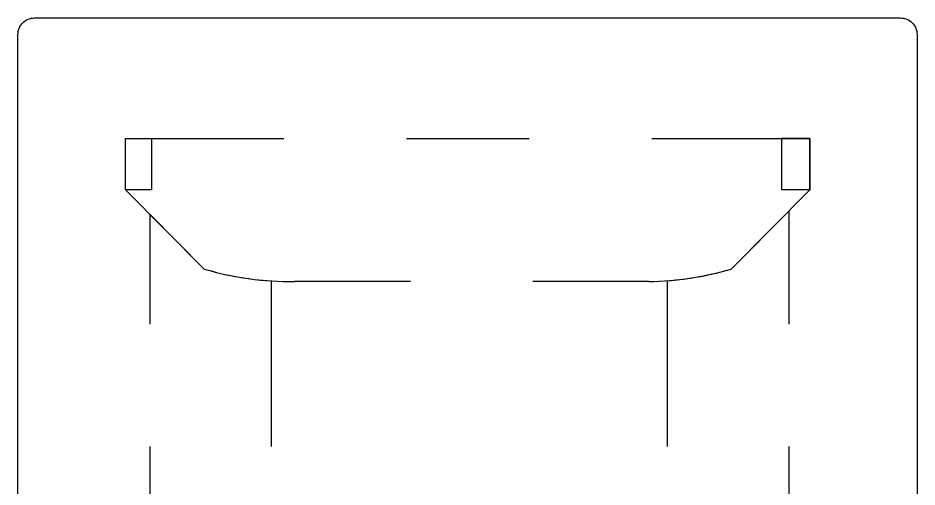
# Model space of a CAD drawing. Header units: inches. Extents: x -2 to 764, y -6 to 562.
# Drawn here: x 101.55 to 123.55, y 223.59 to 235.08 of the extents above; entities that cross this region are included whole.
import ezdxf

# ---------------------------------------------------------------- set-up
doc = ezdxf.new("R2010")
doc.units = ezdxf.units.IN
doc.header["$MEASUREMENT"] = 0
doc.layers.get('0').update_dxf_attribs({"true_color": 0xffffff})
doc.layers.add('TABLE', color=6, linetype='Continuous')

# ---------------------------------------------------------------- blocks, each defined once
blk = doc.blocks.new('LCTW1_2248L_0P')
at = {"layer": 'TABLE'}
for p, q in [((-19.794, 8.367, 0), (-21.044, 8.367, 0)), ((-21.044, 8.367, 0), (-19.794, 8.367, 0)), ((-21.044, 7.736, 0), (-21.044, 8.367, 0)), ((-21.044, 8.367), (-21.044, 4.493)), ((-17.851, 6.441, 0), (-19.794, 8.367, 0)), ((-19.794, 8.367, 0), (-19.794, 7.736, 0)), ((17.851, 6.441, 0), (19.794, 8.367, 0)), ((19.794, 8.367, 0), (21.044, 8.367, 0)), ((19.794, 8.367, 0), (21.046, 8.367, 0)), ((19.794, 7.736, 0), (19.794, 8.367, 0)), ((21.044, 8.367), (21.044, 4.493)), ((21.046, 8.367, 0), (21.046, 7.736, 0)), ((-19.794, 7.736, 0), (-21.044, 7.736, 0)), ((-19.198, 7.776, 0), (-17.851, 6.441, 0)), ((-16.5, 7.776), (-19.198, 7.776, 0)), ((-10.5, 7.776), (-13.5, 7.776)), ((-4.5, 7.776), (-7.5, 7.776)), ((1.5, 7.776), (-1.5, 7.776)), ((7.5, 7.776), (4.5, 7.776)), ((13.5, 7.776), (10.5, 7.776)), ((19.198, 7.776), (16.5, 7.776)), ((17.851, 6.441, 0), (19.198, 7.776, 0)), ((21.046, 7.736, 0), (19.794, 7.736, 0)), ((-17.559, 4.795), (-13.5, 4.795)), ((-10.5, 4.795), (-7.5, 4.795)), ((-4.5, 4.795), (-1.5, 4.795)), ((1.5, 4.795), (4.5, 4.795)), ((7.5, 4.795), (10.5, 4.795)), ((13.5, 4.795), (17.559, 4.795, 0)), ((-17.544, 1.398, 0), (-17.544, 4.232, 0)), ((17.544, 1.398, 0), (17.544, 4.232, 0)), ((-21.044, 1.493), (-21.044, -1.507)), ((21.044, 1.493), (21.044, -1.507)), ((-17.545, -4.436), (-17.545, -1.602, 0)), ((17.545, -4.436), (17.545, -1.602, 0)), ((-21.044, -4.507), (-21.044, -8.381, 0)), ((21.044, -4.507), (21.044, -8.381, 0)), ((-13.5, -4.889), (-17.564, -4.889, 0)), ((-7.5, -4.889), (-10.5, -4.889)), ((-1.5, -4.889), (-4.5, -4.889)), ((4.5, -4.889), (1.5, -4.889)), ((10.5, -4.889), (7.5, -4.889)), ((17.564, -4.889), (13.5, -4.889)), ((-19.794, -8.381, 0), (-17.851, -6.455, 0)), ((-17.851, -6.455, 0), (-19.279, -7.871, 0)), ((19.794, -8.381, 0), (17.851, -6.455, 0)), ((19.279, -7.871, 0), (17.851, -6.455, 0)), ((-19.794, -7.687, 0), (-21.044, -7.687, 0)), ((-21.044, -7.687, 0), (-21.044, -8.381, 0)), ((-19.794, -8.381, 0), (-19.794, -7.687, 0)), ((21.046, -7.687, 0), (19.796, -7.687, 0)), ((19.796, -7.687, 0), (19.796, -8.381, 0)), ((21.046, -8.381, 0), (21.046, -7.687, 0)), ((-19.279, -7.871), (-16.5, -7.871)), ((-13.5, -7.871), (-10.5, -7.871)), ((-7.5, -7.871), (-4.5, -7.871)), ((-1.5, -7.871), (1.5, -7.871)), ((4.5, -7.871), (7.5, -7.871)), ((10.5, -7.871), (13.5, -7.871)), ((16.5, -7.871), (19.279, -7.871, 0)), ((-21.044, -8.381, 0), (-19.794, -8.381, 0)), ((-21.044, -8.381, 0), (-19.794, -8.381, 0)), ((21.044, -8.381, 0), (19.794, -8.381, 0)), ((19.796, -8.381, 0), (21.046, -8.381, 0))]:
    blk.add_line(p, q, dxfattribs=at)
blk.add_lwpolyline([(-23.6, 11), (23.6, 11, -0.414214), (24, 10.6), (24, -10.6, -0.414214), (23.6, -11), (-23.6, -11, -0.414214), (-24, -10.6), (-24, 10.6, -0.414214)], format="xyb", close=True, dxfattribs=at)
for centre, start, end in [((-24.989, 4.325, 0), 359.2844, 16.5141), ((-24.989, 4.325, 0), 3.6209, 16.5141), ((24.989, 4.325, 0), 163.4859, 180.7156), ((24.989, 4.325, 0), 163.4859, 176.3791), ((-24.989, -4.338, 0), 343.4859, 359.252), ((24.989, -4.338, 0), 180.748, 196.5141), ((-24.989, -4.338, 0), 343.4859, 355.7563), ((24.989, -4.338, 0), 184.2437, 196.5141)]:
    blk.add_arc(centre, 7.445, start, end, dxfattribs=at)
blk.add_point((0, 0), dxfattribs=at)

msp = doc.modelspace()

# ---------------------------------------------------------------- block references
at = {"rotation": 90}
msp.add_blockref('LCTW1_2248L_0P', (112.548, 211.079), dxfattribs=at)

doc.saveas('drawing.dxf')
